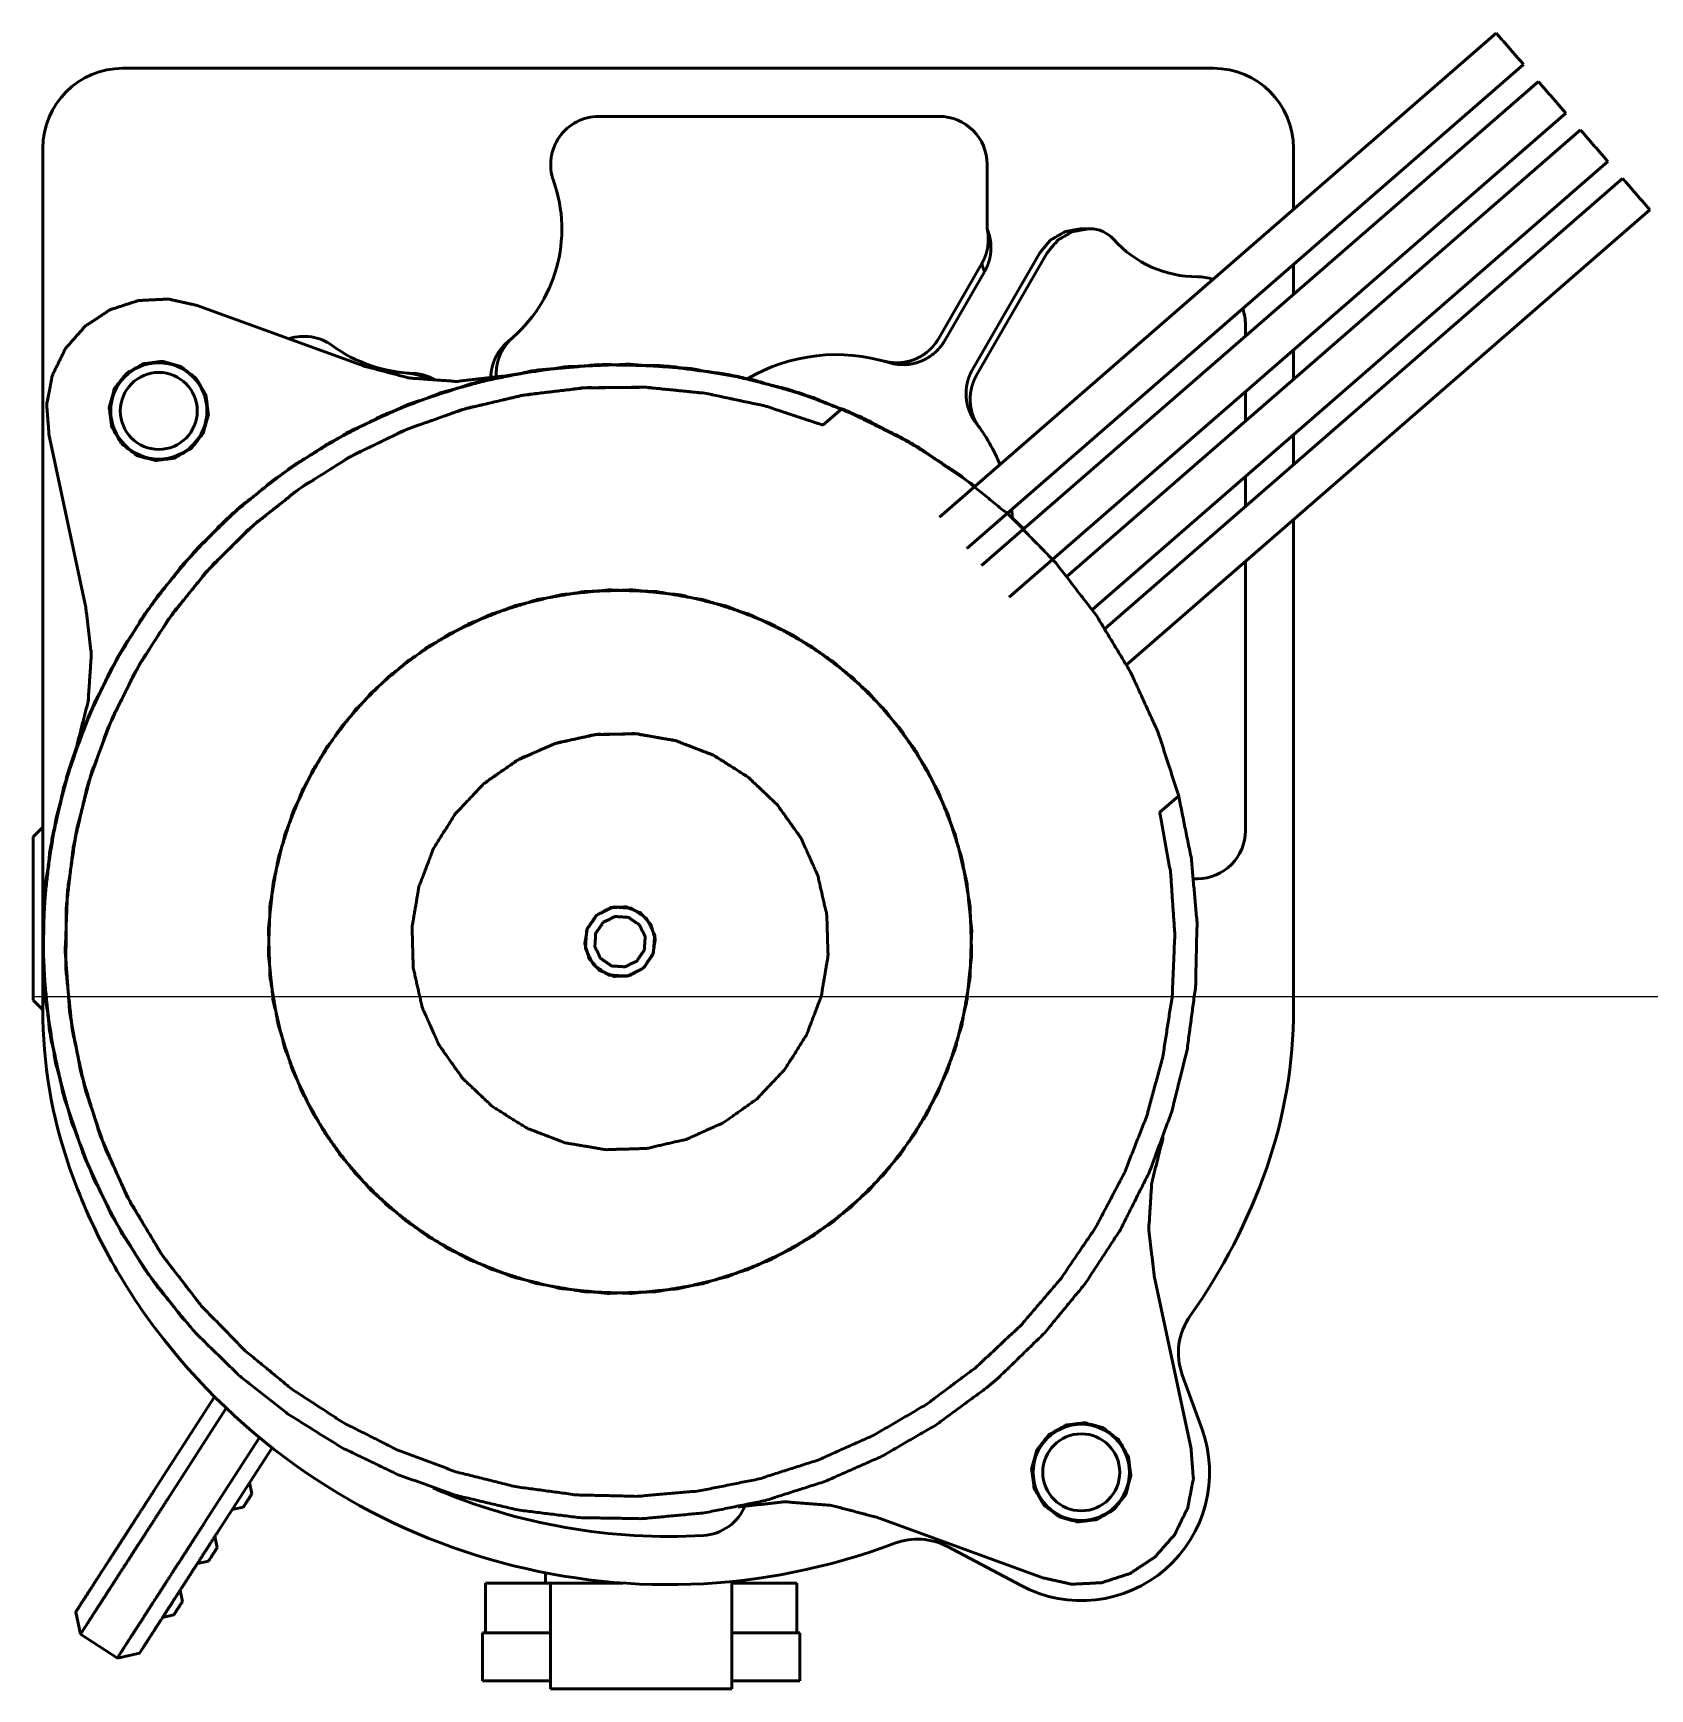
# Paper-space layout 'Layout1' of a CAD drawing. Header units: millimetres. Extents: x 37 to 380, y 30 to 264.
# Drawn here: x 136.7 to 187.1, y 212.5 to 264.2 of the extents above; entities that cross this region are included whole.
import ezdxf

# ---------------------------------------------------------------- set-up
doc = ezdxf.new("R2010")
doc.units = ezdxf.units.MM
doc.layers.add('170', color=7, linetype='Continuous', true_color=0xffffff)

psp = doc.layouts.get("Layout1")

# ---------------------------------------------------------------- linework, layer by layer
at = {"layer": '170', "color": 155, "linetype": 'Continuous', "lineweight": 50}
for p, q in [((182.291, 264.154), (164.933, 249.065)), ((139.47, 263.058), (173.47, 263.058)), ((165.786, 248.084), (183.144, 263.173)), ((183.603, 262.645), (166.245, 247.556)), ((164.916, 261.558), (154.308, 261.558)), ((167.098, 246.575), (184.456, 261.664)), ((184.915, 261.136), (168.909, 247.222)), ((136.97, 235.924), (136.97, 260.558)), ((169.696, 246.184), (185.768, 260.154)), ((175.97, 258.659), (175.97, 260.558)), ((166.416, 258.058), (166.416, 260.058)), ((186.227, 259.626), (170.091, 245.599)), ((170.766, 244.463), (187.08, 258.645)), ((169.616, 258.058), (169.362, 258.058)), ((165.958, 253.666), (168.06, 257.306)), ((168.29, 257.306), (166.088, 253.492)), ((164.897, 254.626), (166.252, 256.972)), ((166.335, 256.718), (165.094, 254.568)), ((175.97, 256.009), (175.97, 256.937)), ((146.972, 253.778), (141.786, 255.666)), ((141.786, 255.665), (146.972, 253.778)), ((174.47, 254.705), (174.47, 255.058)), ((175.97, 253.359), (175.97, 254.287)), ((174.47, 252.055), (174.47, 252.983)), ((161.891, 252.449), (161.298, 251.934)), ((161.891, 252.449), (161.298, 251.934)), ((161.891, 252.449), (161.891, 252.449)), ((161.298, 251.934), (161.298, 251.934)), ((138.313, 246.25), (137.165, 251.649)), ((137.165, 251.649), (138.313, 246.251)), ((175.97, 250.709), (175.97, 251.637)), ((174.47, 249.405), (174.47, 250.333)), ((175.97, 233.728), (175.97, 248.987)), ((168.555, 247.642), (168.555, 247.642)), ((174.47, 239.295), (174.47, 247.683)), ((171.795, 239.859), (172.388, 240.374)), ((136.67, 239.105), (136.97, 239.405)), ((172.862, 237.795), (172.97, 237.795)), ((136.97, 233.728), (136.97, 235.743)), ((136.67, 234.005), (136.97, 233.705)), ((171.626, 225.416), (172.774, 220.018)), ((141.385, 224.024), (141.385, 224.024)), ((141.913, 224.483), (141.913, 224.483)), ((172.501, 222.331), (173.11, 220.658)), ((142.329, 221.646), (140.438, 218.716)), ((142.694, 221.29), (140.858, 218.444)), ((143.73, 220.372), (142.007, 217.703)), ((144.122, 220.057), (142.427, 217.432)), ((143.494, 218.624), (143.42, 218.97)), ((143.223, 218.204), (142.878, 218.13)), ((168.153, 216.001), (162.967, 217.889)), ((142.41, 216.944), (142.335, 217.289)), ((167.473, 215.758), (165.184, 216.975)), ((142.139, 216.524), (141.793, 216.449)), ((150.778, 215.84), (150.778, 214.29)), ((152.645, 216.159), (152.645, 215.84)), ((152.803, 212.54), (152.803, 215.84)), ((155.056, 215.84), (152.803, 215.84)), ((158.453, 215.84), (158.453, 212.54)), ((158.611, 215.905), (158.611, 215.84)), ((160.478, 214.29), (160.478, 215.84)), ((141.325, 215.263), (141.251, 215.609)), ((138.146, 214.243), (137.998, 214.935)), ((141.054, 214.843), (140.709, 214.769)), ((138.146, 214.243), (139.296, 213.502)), ((150.678, 212.79), (150.678, 214.29)), ((160.578, 212.79), (160.578, 214.29)), ((139.987, 213.651), (139.296, 213.502)), ((158.453, 212.54), (152.803, 212.54))]:
    psp.add_line(p, q, dxfattribs=at)
at = {"layer": '170', "color": 155, "linetype": 'Continuous', "lineweight": 13}
for p, q in [((163.194, 253.931), (163.354, 253.884)), ((138.146, 214.243), (139.296, 213.502)), ((139.987, 213.651), (139.296, 213.502))]:
    psp.add_line(p, q, dxfattribs=at)
at = {"layer": '170', "color": 155, "linetype": 'Continuous', "lineweight": 50}
for centre, radius, start, end in [((139.47, 260.558), 2.5, 90, 180), ((173.47, 260.558), 2.5, 0, 90), ((154.308, 260.058), 1.5, 90, 199.5921), ((164.916, 260.058), 1.5, 0, 90), ((148.655, 258.046), 4.5, 309.1249, 19.5921), ((169.616, 257.058), 1, 41.8103, 90), ((172.97, 260.058), 3.5, 221.8103, 270), ((172.97, 255.058), 1.5, 71.0114, 90), ((172.97, 255.058), 1.5, 0, 19.5019), ((145.114, 253.202), 1.5, 53.8287, 108.3363), ((148.655, 258.046), 4.5, 233.8287, 268.0248), ((161.72, 248.632), 5.5, 72.7774, 120.1833), ((140.589, 252.377), 1.5, 0, 180), ((140.589, 252.377), 1.2, 0, 180), ((140.589, 252.377), 1.5, 180, 0), ((140.589, 252.377), 1.2, 180, 0), ((161.72, 248.632), 5.5, 22.1032, 37.702), ((161.72, 248.632), 5.5, 4.2015, 6.9287), ((172.97, 239.295), 1.5, 270, 0), ((151.97, 233.728), 15, 180, 199.2485), ((160.97, 233.728), 15, 340.7516, 0), ((155.246, 234.872), 18.47, 199.2485, 216.8699), ((157.694, 234.872), 18.47, 324.6031, 340.7516), ((174.38, 223.015), 2, 144.6031, 200), ((156.47, 235.79), 20, 216.8699, 290.6954), ((169.351, 219.29), 4, 242, 20), ((169.351, 219.29), 1.5, 0, 180), ((169.351, 219.29), 1.2, 0, 180), ((169.351, 219.29), 1.5, 180, 0), ((169.351, 219.29), 1.2, 180, 0), ((156.47, 235.79), 18.5, 246.6697, 273.4101), ((157.481, 218.82), 1.5, 273.4101, 338.151), ((164.245, 215.209), 2, 62, 110.6954)]:
    psp.add_arc(centre, radius, start, end, dxfattribs=at)
for points in [[(182.717, 263.664), (182.291, 264.154)], [(183.144, 263.173), (182.717, 263.664)], [(184.03, 262.154), (183.603, 262.645)], [(184.456, 261.664), (184.03, 262.154)], [(185.342, 260.645), (184.915, 261.136)], [(185.768, 260.154), (185.342, 260.645)], [(186.654, 259.136), (186.227, 259.626)], [(187.08, 258.645), (186.654, 259.136)]]:
    psp.add_open_spline(points, degree=1, dxfattribs=at)
for points, knots in [([(166.252, 256.972), (166.316, 257.097), (166.369, 257.227), (166.39, 257.293), (166.409, 257.361), (166.417, 257.395), (166.424, 257.43), (166.431, 257.464), (166.436, 257.499), (166.451, 257.639), (166.452, 257.778), (166.448, 257.848), (166.441, 257.918), (166.436, 257.953), (166.43, 257.988), (166.424, 258.023), (166.416, 258.058)], [0, 0, 0.125258, 0.249638, 0.311853, 0.374239, 0.405568, 0.436981, 0.468452, 0.499887, 0.624671, 0.749008, 0.811344, 0.873992, 0.905453, 0.936968, 0.968485, 1, 1]), ([(166.416, 258.058), (166.448, 257.976), (166.475, 257.893), (166.497, 257.809), (166.514, 257.724), (166.521, 257.68), (166.527, 257.637), (166.531, 257.594), (166.534, 257.55), (166.536, 257.464), (166.533, 257.378), (166.525, 257.291), (166.513, 257.205), (166.509, 257.183), (166.504, 257.162), (166.5, 257.141), (166.495, 257.119), (166.484, 257.077), (166.472, 257.036), (166.445, 256.954), (166.413, 256.873), (166.376, 256.795), (166.335, 256.718)], [0, 0, 0.062832, 0.125409, 0.187946, 0.250665, 0.282142, 0.31355, 0.344826, 0.376012, 0.438213, 0.500352, 0.56265, 0.625304, 0.641052, 0.656783, 0.67247, 0.688134, 0.719394, 0.750559, 0.81274, 0.874902, 0.937253, 1, 1]), ([(168.06, 257.306), (168.396, 257.706), (168.848, 257.967), (169.362, 258.058)], [0, 0, 0.333154, 0.666511, 1, 1]), ([(169.592, 258.058), (169.078, 257.967), (168.626, 257.706), (168.29, 257.306)], [0, 0, 0.333495, 0.666851, 1, 1]), ([(166.335, 256.718), (166.325, 256.74), (166.316, 256.763), (166.308, 256.785), (166.3, 256.806), (166.293, 256.828), (166.286, 256.849), (166.279, 256.87), (166.273, 256.89), (166.267, 256.911), (166.262, 256.931), (166.256, 256.952), (166.252, 256.972)], [0, 0, 0.091561, 0.181291, 0.269128, 0.355148, 0.439629, 0.522642, 0.604374, 0.685014, 0.764684, 0.843646, 0.922073, 1, 1]), ([(137.165, 251.649), (137.094, 252.575), (137.27, 253.487), (137.679, 254.321), (138.293, 255.018), (139.068, 255.529), (139.951, 255.818), (140.879, 255.865), (141.786, 255.665)], [0, 0, 0.125001, 0.250002, 0.375, 0.500001, 0.624999, 0.75, 0.875, 1, 1]), ([(141.786, 255.666), (140.879, 255.865), (139.951, 255.818), (139.068, 255.529), (138.293, 255.018), (137.679, 254.321), (137.27, 253.487), (137.094, 252.575), (137.165, 251.649)], [0, 0, 0.125, 0.25, 0.375001, 0.5, 0.625, 0.75, 0.874999, 1, 1]), ([(150.94, 253.42), (150.94, 253.427), (150.941, 253.454), (150.943, 253.481), (150.945, 253.508), (150.947, 253.535), (150.953, 253.589), (150.962, 253.642), (150.983, 253.747), (151.013, 253.851), (151.03, 253.902), (151.05, 253.952), (151.06, 253.977), (151.071, 254.002), (151.082, 254.027), (151.094, 254.051), (151.145, 254.146), (151.203, 254.237), (151.266, 254.323), (151.337, 254.406), (151.374, 254.445), (151.413, 254.483), (151.453, 254.52), (151.495, 254.555)], [0, 0, 0.005473, 0.02623, 0.047034, 0.067894, 0.088752, 0.130265, 0.171628, 0.254056, 0.336467, 0.377801, 0.419306, 0.440123, 0.460993, 0.481825, 0.502587, 0.585282, 0.667664, 0.750148, 0.833172, 0.874889, 0.916598, 0.958269, 1, 1]), ([(151.621, 254.661), (151.545, 254.589), (151.474, 254.513), (151.409, 254.432), (151.349, 254.346), (151.335, 254.324), (151.321, 254.302), (151.308, 254.279), (151.295, 254.256), (151.271, 254.21), (151.248, 254.163), (151.207, 254.067), (151.173, 253.969), (151.159, 253.918), (151.146, 253.868), (151.141, 253.842), (151.136, 253.816), (151.131, 253.791), (151.126, 253.765), (151.114, 253.661), (151.108, 253.557), (151.113, 253.403)], [0, 0, 0.074568, 0.148611, 0.2225, 0.296599, 0.315198, 0.33384, 0.352539, 0.371259, 0.408574, 0.445731, 0.519741, 0.593635, 0.630665, 0.667805, 0.686421, 0.705087, 0.723808, 0.742517, 0.816899, 0.89086, 1, 1]), ([(163.194, 253.931), (163.315, 253.903), (163.437, 253.885), (163.559, 253.877), (163.683, 253.879), (163.715, 253.881), (163.746, 253.883), (163.776, 253.887), (163.807, 253.891), (163.868, 253.901), (163.928, 253.913), (164.047, 253.945), (164.164, 253.987), (164.193, 253.999), (164.221, 254.012), (164.249, 254.025), (164.277, 254.039), (164.331, 254.068), (164.385, 254.099), (164.487, 254.168), (164.583, 254.245), (164.607, 254.266), (164.629, 254.287), (164.652, 254.309), (164.674, 254.331), (164.716, 254.376), (164.756, 254.423), (164.831, 254.521), (164.897, 254.626)], [0, 0, 0.0627, 0.124952, 0.187183, 0.24982, 0.265571, 0.28129, 0.296963, 0.312595, 0.343779, 0.374889, 0.437101, 0.499676, 0.515424, 0.531163, 0.546853, 0.562496, 0.593701, 0.624825, 0.687028, 0.749542, 0.765284, 0.781033, 0.796747, 0.812418, 0.843679, 0.874879, 0.937259, 1, 1]), ([(165.094, 254.568), (165.026, 254.461), (164.949, 254.361), (164.865, 254.267), (164.772, 254.181), (164.673, 254.102), (164.567, 254.033), (164.457, 253.972), (164.341, 253.921), (164.221, 253.88), (164.098, 253.849), (163.974, 253.829), (163.847, 253.819), (163.721, 253.82), (163.595, 253.831), (163.471, 253.853), (163.348, 253.886)], [0, 0, 0.062722, 0.124997, 0.187279, 0.249998, 0.312721, 0.374995, 0.437278, 0.499999, 0.562716, 0.624998, 0.687272, 0.749998, 0.812719, 0.874998, 0.937277, 1, 1]), ([(141.385, 224.024), (140.176, 225.58), (139.144, 227.258), (138.301, 229.039), (137.658, 230.902), (137.223, 232.823), (137, 234.781), (136.993, 236.751), (137.201, 238.71), (137.622, 240.635), (138.251, 242.502), (139.08, 244.29), (140.099, 245.976), (141.297, 247.54), (142.658, 248.965), (144.167, 250.231), (145.806, 251.326), (147.554, 252.235), (149.391, 252.947), (151.295, 253.454), (153.242, 253.75), (155.211, 253.832), (157.177, 253.697), (159.116, 253.349), (161.006, 252.791), (162.823, 252.03)], [0, 0, 0.04, 0.08, 0.12, 0.16, 0.2, 0.24, 0.28, 0.32, 0.36, 0.4, 0.44, 0.48, 0.52, 0.56, 0.6, 0.64, 0.68, 0.72, 0.76, 0.8, 0.84, 0.88, 0.92, 0.96, 1, 1]), ([(139.572, 253.546), (139.202, 253.068), (139.043, 252.485), (139.119, 251.885), (139.419, 251.36)], [0, 0, 0.249998, 0.500001, 0.75, 1, 1]), ([(141.759, 253.393), (141.28, 253.764), (140.697, 253.923), (140.097, 253.846), (139.572, 253.546)], [0, 0, 0.249999, 0.499998, 0.749999, 1, 1]), ([(143.161, 249.418), (144.795, 250.682), (146.563, 251.75), (148.442, 252.608), (150.407, 253.245), (152.433, 253.653), (154.491, 253.827), (156.556, 253.763), (158.6, 253.463), (160.596, 252.931), (162.518, 252.174), (164.341, 251.201), (166.04, 250.027)], [0, 0, 0.083333, 0.166667, 0.25, 0.333334, 0.416667, 0.5, 0.583333, 0.666667, 0.75, 0.833333, 0.916667, 1, 1]), ([(162.134, 252.346), (160.235, 253.046), (158.269, 253.528), (156.262, 253.787), (154.239, 253.818), (152.224, 253.623), (150.245, 253.202), (148.325, 252.562), (146.489, 251.71), (144.76, 250.658), (143.161, 249.418)], [0, 0, 0.1, 0.2, 0.3, 0.4, 0.5, 0.6, 0.7, 0.8, 0.9, 1, 1]), ([(146.972, 253.778), (148.396, 253.404), (149.864, 253.297), (151.327, 253.461)], [0, 0, 0.333333, 0.666666, 1, 1]), ([(151.327, 253.461), (149.864, 253.297), (148.396, 253.404), (146.972, 253.778)], [0, 0, 0.333334, 0.666668, 1, 1]), ([(148.942, 253.385), (148.797, 253.453), (148.743, 253.473), (148.687, 253.492), (148.631, 253.508), (148.574, 253.522), (148.46, 253.544), (148.343, 253.556)], [0, 0, 0.255313, 0.348047, 0.441236, 0.5346, 0.627737, 0.813608, 1, 1]), ([(148.5, 253.548), (148.62, 253.539), (148.738, 253.521), (148.853, 253.494), (148.967, 253.457), (148.995, 253.446), (149.023, 253.435), (149.051, 253.423), (149.078, 253.411), (149.166, 253.367)], [0, 0, 0.172411, 0.343627, 0.514687, 0.68671, 0.730007, 0.773302, 0.816469, 0.859501, 1, 1]), ([(151.327, 253.461), (150.783, 253.34), (150.243, 253.202)], [0, 0, 0.499996, 1, 1]), ([(166.071, 251.996), (166.007, 252.086), (165.949, 252.181), (165.899, 252.279), (165.856, 252.381), (165.837, 252.433), (165.82, 252.486), (165.805, 252.54), (165.792, 252.594), (165.773, 252.702), (165.761, 252.812), (165.758, 252.868), (165.757, 252.923), (165.758, 252.951), (165.759, 252.979), (165.76, 253.007), (165.762, 253.035), (165.775, 253.144), (165.796, 253.253), (165.809, 253.306), (165.824, 253.36), (165.833, 253.386), (165.842, 253.412), (165.851, 253.439), (165.861, 253.465), (165.906, 253.567), (165.958, 253.666)], [0, 0, 0.062687, 0.124945, 0.187106, 0.249506, 0.280917, 0.312353, 0.343647, 0.374837, 0.43701, 0.499222, 0.530463, 0.56183, 0.577577, 0.593297, 0.608982, 0.624627, 0.686925, 0.749069, 0.780199, 0.81142, 0.827072, 0.842769, 0.85851, 0.874258, 0.937107, 1, 1]), ([(166.088, 253.492), (166.037, 253.397), (165.994, 253.298), (165.958, 253.197), (165.929, 253.093), (165.923, 253.067), (165.917, 253.04), (165.912, 253.013), (165.907, 252.987), (165.899, 252.933), (165.893, 252.879), (165.887, 252.772), (165.889, 252.665), (165.893, 252.611), (165.899, 252.557), (165.902, 252.53), (165.906, 252.503), (165.911, 252.476), (165.916, 252.45), (165.941, 252.345), (165.973, 252.242), (166.012, 252.142), (166.059, 252.044), (166.085, 251.997), (166.113, 251.95), (166.142, 251.904), (166.173, 251.86)], [0, 0, 0.062706, 0.12497, 0.187129, 0.249496, 0.265169, 0.280866, 0.296613, 0.312345, 0.343672, 0.374891, 0.437087, 0.499278, 0.530469, 0.561783, 0.577502, 0.59325, 0.608972, 0.624646, 0.687036, 0.749198, 0.811454, 0.874114, 0.9056, 0.93706, 0.968508, 1, 1]), ([(138.145, 231.807), (137.807, 233.662), (137.672, 235.542), (137.743, 237.425), (138.019, 239.29), (138.495, 241.114), (139.168, 242.875), (140.027, 244.552), (141.065, 246.126), (142.267, 247.577), (143.62, 248.89), (145.108, 250.047), (146.713, 251.035), (148.416, 251.843), (150.196, 252.461), (152.034, 252.882), (153.906, 253.1), (155.791, 253.114), (157.666, 252.922), (159.509, 252.527), (161.298, 251.934)], [0, 0, 0.05, 0.1, 0.15, 0.2, 0.25, 0.3, 0.35, 0.4, 0.45, 0.5, 0.55, 0.6, 0.65, 0.7, 0.75, 0.8, 0.85, 0.9, 0.95, 1, 1]), ([(161.298, 251.934), (159.478, 252.536), (157.602, 252.932), (155.694, 253.118), (153.777, 253.092), (151.875, 252.854), (150.011, 252.407), (148.207, 251.757), (146.487, 250.911), (144.871, 249.88), (143.379, 248.676), (142.029, 247.315), (140.838, 245.812), (139.821, 244.188), (138.989, 242.46), (138.354, 240.651), (137.923, 238.783), (137.701, 236.879), (137.692, 234.962), (137.894, 233.056), (138.306, 231.184), (138.923, 229.368), (139.737, 227.633), (140.738, 225.998), (141.913, 224.483)], [0, 0, 0.041667, 0.083333, 0.125, 0.166667, 0.208333, 0.25, 0.291667, 0.333333, 0.375, 0.416667, 0.458333, 0.5, 0.541666, 0.583333, 0.625, 0.666666, 0.708333, 0.75, 0.791667, 0.833333, 0.875, 0.916667, 0.958333, 1, 1]), ([(141.606, 251.207), (141.976, 251.685), (142.135, 252.268), (142.059, 252.868), (141.759, 253.393)], [0, 0, 0.249998, 0.5, 0.749998, 1, 1]), ([(161.891, 252.449), (163.754, 251.544), (165.501, 250.431), (167.108, 249.125), (168.555, 247.642)], [0, 0, 0.25, 0.500001, 0.75, 1, 1]), ([(166.039, 250.027), (164.046, 251.377), (161.891, 252.449)], [0, 0, 0.499999, 1, 1]), ([(139.419, 251.36), (139.897, 250.989), (140.481, 250.83), (141.081, 250.907), (141.606, 251.207)], [0, 0, 0.249998, 0.5, 0.75, 1, 1]), ([(141.729, 223.64), (140.506, 225.119), (139.448, 226.719), (138.566, 228.422), (137.871, 230.21), (137.369, 232.062), (137.068, 233.957), (136.97, 235.872), (137.076, 237.788), (137.386, 239.681), (137.895, 241.531), (138.599, 243.316), (139.488, 245.015), (140.553, 246.611), (141.782, 248.084), (143.161, 249.418)], [0, 0, 0.066666, 0.133333, 0.2, 0.266666, 0.333333, 0.4, 0.466667, 0.533333, 0.6, 0.666667, 0.733334, 0.8, 0.866667, 0.933333, 1, 1]), ([(143.161, 249.418), (141.714, 248.01), (140.434, 246.45), (139.336, 244.756), (138.436, 242.949), (137.743, 241.053), (137.267, 239.092), (137.013, 237.089), (136.986, 235.071), (137.184, 233.062), (137.606, 231.088), (138.247, 229.174), (139.098, 227.343), (140.148, 225.62), (141.385, 224.024)], [0, 0, 0.071429, 0.142857, 0.214285, 0.285714, 0.357142, 0.428571, 0.5, 0.571428, 0.642857, 0.714286, 0.785714, 0.857142, 0.928571, 1, 1]), ([(143.312, 249.548), (142.853, 249.145), (142.409, 248.726)], [0, 0, 0.5, 1, 1]), ([(167.559, 248.698), (167.305, 248.942), (167.047, 249.18)], [0, 0, 0.500002, 1, 1]), ([(168.555, 247.642), (168.505, 247.699), (168.456, 247.755)], [0, 0, 0.499996, 1, 1]), ([(168.555, 247.642), (169.821, 246.003), (170.891, 244.23), (171.751, 242.345), (172.388, 240.374)], [0, 0, 0.25, 0.499999, 0.750001, 1, 1]), ([(163.249, 243.03), (162.192, 244.09), (161, 244.997), (159.696, 245.733), (158.304, 246.284), (156.85, 246.641), (155.361, 246.796), (153.865, 246.747), (152.389, 246.495), (150.961, 246.044), (149.608, 245.403), (148.355, 244.584), (147.225, 243.602), (146.239, 242.475), (145.416, 241.224), (144.771, 239.873), (144.316, 238.447), (144.059, 236.972), (144.006, 235.475), (144.156, 233.986), (144.509, 232.53), (145.056, 231.137), (145.788, 229.831), (146.691, 228.636)], [0, 0, 0.043478, 0.086957, 0.130435, 0.173913, 0.217392, 0.26087, 0.304348, 0.347826, 0.391304, 0.434783, 0.478261, 0.521739, 0.565217, 0.608696, 0.652174, 0.695652, 0.73913, 0.782609, 0.826087, 0.869565, 0.913043, 0.956522, 1, 1]), ([(147.773, 244.112), (148.967, 245.015), (150.273, 245.747), (151.667, 246.294), (153.122, 246.646), (154.612, 246.797), (156.108, 246.744), (157.583, 246.487), (159.01, 246.032), (160.361, 245.387), (161.612, 244.564), (162.739, 243.578), (163.721, 242.448), (164.54, 241.195), (165.181, 239.842), (165.632, 238.414), (165.884, 236.938), (165.933, 235.442), (165.777, 233.953), (165.421, 232.499), (164.869, 231.107), (164.134, 229.803), (163.227, 228.611), (162.167, 227.554)], [0, 0, 0.043478, 0.086956, 0.130435, 0.173913, 0.217391, 0.260869, 0.304348, 0.347826, 0.391304, 0.434783, 0.478261, 0.521739, 0.565217, 0.608696, 0.652174, 0.695652, 0.73913, 0.782609, 0.826087, 0.869565, 0.913043, 0.956522, 1, 1]), ([(138.313, 246.251), (138.485, 244.788), (138.386, 243.32), (138.02, 241.894)], [0, 0, 0.333335, 0.666666, 1, 1]), ([(138.02, 241.894), (138.387, 243.32), (138.485, 244.788), (138.313, 246.25)], [0, 0, 0.333334, 0.666665, 1, 1]), ([(162.167, 227.554), (160.972, 226.651), (159.666, 225.919), (158.273, 225.372), (156.817, 225.02), (155.328, 224.869), (153.831, 224.922), (152.356, 225.179), (150.93, 225.634), (149.579, 226.279), (148.328, 227.102), (147.201, 228.088), (146.219, 229.218), (145.4, 230.471), (144.759, 231.824), (144.308, 233.252), (144.056, 234.728), (144.007, 236.224), (144.162, 237.713), (144.519, 239.168), (145.07, 240.56), (145.806, 241.864), (146.713, 243.055), (147.773, 244.112)], [0, 0, 0.043478, 0.086957, 0.130435, 0.173913, 0.217391, 0.26087, 0.304348, 0.347826, 0.391304, 0.434783, 0.478261, 0.521739, 0.565218, 0.608696, 0.652174, 0.695652, 0.739131, 0.782609, 0.826087, 0.869565, 0.913044, 0.956522, 1, 1]), ([(146.691, 228.636), (147.748, 227.576), (148.939, 226.669), (150.243, 225.934), (151.635, 225.382), (153.089, 225.025), (154.579, 224.87), (156.075, 224.919), (157.551, 225.171), (158.979, 225.622), (160.332, 226.263), (161.585, 227.082), (162.715, 228.064), (163.701, 229.191), (164.524, 230.442), (165.169, 231.793), (165.624, 233.22), (165.881, 234.695), (165.934, 236.191), (165.783, 237.681), (165.431, 239.136), (164.884, 240.53), (164.152, 241.836), (163.249, 243.03)], [0, 0, 0.043478, 0.086956, 0.130435, 0.173913, 0.217391, 0.260869, 0.304348, 0.347826, 0.391304, 0.434783, 0.478261, 0.521739, 0.565217, 0.608696, 0.652174, 0.695652, 0.73913, 0.782609, 0.826087, 0.869565, 0.913044, 0.956522, 1, 1]), ([(159.875, 240.097), (158.949, 240.973), (157.87, 241.65), (156.68, 242.104), (155.423, 242.317), (154.15, 242.281), (152.907, 241.997), (151.744, 241.476), (150.705, 240.739)], [0, 0, 0.124999, 0.25, 0.375, 0.5, 0.625, 0.749999, 0.874999, 1, 1]), ([(150.823, 240.838), (151.862, 241.542), (153.017, 242.033), (154.245, 242.293), (155.5, 242.311), (156.735, 242.089), (157.905, 241.633), (158.965, 240.961), (159.876, 240.097)], [0, 0, 0.125001, 0.25, 0.375, 0.5, 0.625, 0.750001, 0.875, 1, 1]), ([(138.02, 241.894), (137.854, 241.407), (137.702, 240.915)], [0, 0, 0.500015, 1, 1]), ([(138.084, 242.069), (138.052, 241.981), (138.02, 241.894)], [0, 0, 0.499948, 1, 1]), ([(150.705, 240.739), (149.83, 239.813), (149.153, 238.733), (148.699, 237.543), (148.486, 236.287), (148.522, 235.013), (148.806, 233.771), (149.327, 232.608), (150.064, 231.569)], [0, 0, 0.124999, 0.249999, 0.374999, 0.500001, 0.625, 0.750001, 0.875001, 1, 1]), ([(150.705, 240.739), (150.764, 240.789), (150.823, 240.838)], [0, 0, 0.500018, 1, 1]), ([(159.234, 230.927), (160.109, 231.854), (160.787, 232.933), (161.241, 234.123), (161.454, 235.38), (161.418, 236.653), (161.134, 237.896), (160.613, 239.059), (159.875, 240.097)], [0, 0, 0.125, 0.25, 0.375001, 0.5, 0.625, 0.749999, 0.874999, 1, 1]), ([(172.387, 240.374), (172.783, 238.417), (172.96, 236.427), (172.915, 234.43), (172.649, 232.45), (172.165, 230.512), (171.47, 228.64), (170.571, 226.856), (169.481, 225.183), (168.211, 223.64), (166.779, 222.248)], [0, 0, 0.099999, 0.2, 0.3, 0.4, 0.5, 0.599999, 0.7, 0.8, 0.9, 1, 1]), ([(171.795, 239.859), (172.137, 237.973), (172.268, 236.06), (172.187, 234.145), (171.895, 232.25), (171.394, 230.399), (170.692, 228.616), (169.797, 226.92), (168.72, 225.334), (167.474, 223.878), (166.074, 222.568), (164.539, 221.42), (162.885, 220.45), (161.135, 219.669), (159.308, 219.086), (157.429, 218.709), (155.519, 218.542), (153.602, 218.587), (151.703, 218.844), (149.843, 219.31), (148.046, 219.979), (146.335, 220.842), (144.729, 221.89), (143.249, 223.108), (141.913, 224.483)], [0, 0, 0.041667, 0.083333, 0.125, 0.166667, 0.208333, 0.25, 0.291667, 0.333333, 0.375, 0.416666, 0.458333, 0.5, 0.541667, 0.583333, 0.625, 0.666667, 0.708333, 0.75, 0.791667, 0.833333, 0.875, 0.916667, 0.958333, 1, 1]), ([(136.67, 239.105), (136.67, 238.701), (136.67, 237.615), (136.67, 236.192), (136.67, 234.885), (136.67, 234.109), (136.67, 234.005)], [0, 0, 0.079375, 0.292294, 0.571155, 0.827429, 0.979743, 1, 1]), ([(155.713, 235.022), (155.99, 235.421), (156.068, 235.9), (155.932, 236.366), (155.609, 236.729), (155.161, 236.916), (154.676, 236.893), (154.248, 236.663)], [0, 0, 0.142854, 0.28571, 0.428571, 0.571425, 0.714283, 0.857142, 1, 1]), ([(154.248, 236.663), (154.76, 236.913), (155.328, 236.873), (155.8, 236.555)], [0, 0, 0.333339, 0.666668, 1, 1]), ([(154.227, 236.644), (153.95, 236.245), (153.872, 235.766), (154.008, 235.3), (154.331, 234.938), (154.779, 234.75), (155.264, 234.773), (155.691, 235.003)], [0, 0, 0.142854, 0.28571, 0.428571, 0.571425, 0.714286, 0.857142, 1, 1]), ([(154.14, 235.111), (153.89, 235.623), (153.93, 236.191), (154.248, 236.663)], [0, 0, 0.333338, 0.666668, 1, 1]), ([(154.366, 235.308), (154.185, 235.68), (154.213, 236.094), (154.445, 236.437)], [0, 0, 0.333329, 0.666664, 1, 1]), ([(154.248, 236.663), (154.237, 236.654), (154.227, 236.644)], [0, 0, 0.499696, 1, 1]), ([(154.445, 236.437), (154.817, 236.618), (155.23, 236.59), (155.574, 236.358)], [0, 0, 0.333335, 0.666668, 1, 1]), ([(155.8, 236.555), (156.05, 236.043), (156.01, 235.475), (155.691, 235.003)], [0, 0, 0.333337, 0.666666, 1, 1]), ([(155.574, 236.358), (155.755, 235.986), (155.726, 235.573), (155.495, 235.229)], [0, 0, 0.33333, 0.666662, 1, 1]), ([(155.691, 235.003), (155.18, 234.753), (154.612, 234.793), (154.14, 235.111)], [0, 0, 0.333335, 0.666672, 1, 1]), ([(155.495, 235.229), (155.122, 235.048), (154.709, 235.077), (154.366, 235.308)], [0, 0, 0.333332, 0.666664, 1, 1]), ([(155.691, 235.003), (155.702, 235.012), (155.713, 235.022)], [0, 0, 0.499696, 1, 1]), ([(141.913, 224.483), (140.647, 226.131), (139.587, 227.918), (138.749, 229.819), (138.145, 231.807)], [0, 0, 0.25, 0.499999, 0.749999, 1, 1]), ([(150.064, 231.569), (150.99, 230.694), (152.07, 230.016), (153.26, 229.562), (154.516, 229.349), (155.79, 229.385), (157.032, 229.669), (158.195, 230.19), (159.234, 230.927)], [0, 0, 0.125001, 0.25, 0.375, 0.5, 0.625, 0.75, 0.875001, 1, 1]), ([(171.903, 229.729), (171.548, 228.316), (171.455, 226.863), (171.626, 225.416)], [0, 0, 0.333335, 0.666668, 1, 1]), ([(166.385, 221.916), (164.817, 220.765), (163.133, 219.791), (161.355, 219.004), (159.502, 218.413), (157.596, 218.026), (155.659, 217.846), (153.714, 217.877), (151.784, 218.117), (149.891, 218.564), (148.057, 219.213), (146.305, 220.056), (144.653, 221.083), (143.122, 222.283), (141.729, 223.64)], [0, 0, 0.071429, 0.142857, 0.214286, 0.285714, 0.357143, 0.428571, 0.5, 0.571428, 0.642857, 0.714285, 0.785714, 0.857143, 0.928571, 1, 1]), ([(166.779, 222.248), (166.583, 222.081), (166.385, 221.916)], [0, 0, 0.500011, 1, 1]), ([(168.334, 220.46), (167.963, 219.982), (167.804, 219.398), (167.881, 218.798), (168.181, 218.273)], [0, 0, 0.249998, 0.5, 0.749998, 1, 1]), ([(170.52, 220.307), (170.042, 220.677), (169.459, 220.836), (168.859, 220.76), (168.334, 220.46)], [0, 0, 0.249999, 0.500001, 0.75, 1, 1]), ([(172.774, 220.018), (172.845, 219.092), (172.67, 218.18), (172.261, 217.346), (171.647, 216.649), (170.871, 216.138), (169.988, 215.849), (169.061, 215.802), (168.153, 216.001)], [0, 0, 0.124998, 0.25, 0.375, 0.500001, 0.625, 0.75, 0.875, 1, 1]), ([(170.367, 218.12), (170.738, 218.599), (170.897, 219.182), (170.82, 219.782), (170.52, 220.307)], [0, 0, 0.250006, 0.5, 0.749999, 1, 1]), ([(140.438, 218.716), (140.158, 218.283), (139.639, 217.478), (139.211, 216.815), (139.027, 216.53), (138.721, 216.056), (138.478, 215.678), (138.279, 215.37), (138.196, 215.242), (138.07, 215.046), (138.005, 214.947), (137.998, 214.935)], [0, 0, 0.11443, 0.327358, 0.502785, 0.577958, 0.703373, 0.803268, 0.884721, 0.918738, 0.970417, 0.996757, 1, 1]), ([(140.858, 218.444), (140.583, 218.017), (140.446, 217.805), (140.172, 217.383), (140.003, 217.12), (139.935, 217.015), (139.835, 216.86), (139.639, 216.555), (139.511, 216.357), (139.265, 215.977), (139.206, 215.885), (139.118, 215.749), (139.075, 215.683), (139.047, 215.639), (138.926, 215.451), (138.825, 215.295), (138.645, 215.016), (138.604, 214.953), (138.565, 214.893), (138.494, 214.782), (138.375, 214.598), (138.35, 214.558), (138.327, 214.522), (138.305, 214.488), (138.294, 214.472), (138.249, 214.402), (138.219, 214.357), (138.196, 214.32), (138.177, 214.291), (138.164, 214.269), (138.154, 214.255), (138.148, 214.246), (138.146, 214.243)], [0, 0, 0.101598, 0.152169, 0.252792, 0.315288, 0.340192, 0.377243, 0.449719, 0.496756, 0.587431, 0.609331, 0.641557, 0.657375, 0.66777, 0.71256, 0.749653, 0.816154, 0.831178, 0.845453, 0.871704, 0.915635, 0.924958, 0.933651, 0.941727, 0.945519, 0.962195, 0.972987, 0.981734, 0.988605, 0.993747, 0.997283, 0.999335, 1, 1]), ([(143.223, 218.204), (143.291, 218.309), (143.494, 218.624)], [0, 0, 0.249994, 1, 1]), ([(162.967, 217.889), (161.559, 218.26), (160.106, 218.37), (158.658, 218.215)], [0, 0, 0.333332, 0.666665, 1, 1]), ([(168.181, 218.273), (168.659, 217.903), (169.242, 217.744), (169.842, 217.82), (170.367, 218.12)], [0, 0, 0.25, 0.499999, 0.749999, 1, 1]), ([(142.007, 217.703), (141.731, 217.276), (141.594, 217.063), (141.389, 216.745), (141.287, 216.586), (141.219, 216.481), (141.05, 216.22), (140.787, 215.813), (140.596, 215.516), (140.502, 215.371), (140.471, 215.323), (140.41, 215.229), (140.293, 215.046), (140.074, 214.707), (139.949, 214.513), (139.902, 214.44), (139.835, 214.337), (139.714, 214.15), (139.644, 214.041), (139.611, 213.99), (139.565, 213.92), (139.537, 213.877), (139.524, 213.856), (139.476, 213.781), (139.399, 213.662), (139.37, 213.616), (139.346, 213.579), (139.327, 213.55), (139.312, 213.528), (139.303, 213.513), (139.297, 213.505), (139.296, 213.502)], [0, 0, 0.101635, 0.152264, 0.22795, 0.265666, 0.290754, 0.352864, 0.44989, 0.520523, 0.555073, 0.56646, 0.5889, 0.632314, 0.71303, 0.759162, 0.776556, 0.801221, 0.845593, 0.871657, 0.883678, 0.900467, 0.910798, 0.915693, 0.933572, 0.961893, 0.972721, 0.981545, 0.988505, 0.993711, 0.997278, 0.999338, 1, 1]), ([(139.987, 213.651), (139.989, 213.653), (139.994, 213.661), (140.002, 213.674), (140.03, 213.717), (140.05, 213.749), (140.062, 213.768), (140.076, 213.788), (140.091, 213.811), (140.143, 213.893), (140.234, 214.034), (140.305, 214.143), (140.336, 214.192), (140.387, 214.271), (140.423, 214.327), (140.5, 214.446), (140.584, 214.576), (140.629, 214.646), (140.7, 214.755), (140.724, 214.793), (140.774, 214.869), (140.983, 215.194), (141.094, 215.366), (141.122, 215.41), (141.18, 215.499), (141.326, 215.725), (141.564, 216.094), (141.685, 216.281), (141.93, 216.661), (142.054, 216.853), (142.178, 217.046), (142.427, 217.432)], [0, 0, 0.000688, 0.002728, 0.006127, 0.017522, 0.025952, 0.030948, 0.036463, 0.042517, 0.064046, 0.101271, 0.130226, 0.143203, 0.164017, 0.178773, 0.210393, 0.244869, 0.263213, 0.292127, 0.302089, 0.322371, 0.408145, 0.453658, 0.465291, 0.488844, 0.548698, 0.64628, 0.695816, 0.796188, 0.846949, 0.897912, 1, 1]), ([(142.139, 216.524), (142.207, 216.629), (142.41, 216.944)], [0, 0, 0.249994, 1, 1]), ([(152.803, 215.84), (151.314, 215.84), (150.778, 215.84)], [0, 0, 0.735376, 1, 1]), ([(160.478, 215.84), (160.342, 215.84), (159.3, 215.84), (158.453, 215.84)], [0, 0, 0.067095, 0.581509, 1, 1]), ([(141.054, 214.843), (141.258, 215.158), (141.325, 215.263)], [0, 0, 0.749997, 1, 1]), ([(152.803, 214.29), (151.915, 214.29), (150.821, 214.29), (150.678, 214.29)], [0, 0, 0.417895, 0.932761, 1, 1]), ([(160.578, 214.29), (160.015, 214.29), (158.453, 214.29)], [0, 0, 0.265084, 1, 1]), ([(152.803, 212.79), (151.915, 212.79), (150.821, 212.79), (150.678, 212.79)], [0, 0, 0.417895, 0.932761, 1, 1]), ([(160.578, 212.79), (160.435, 212.79), (159.341, 212.79), (158.453, 212.79)], [0, 0, 0.067239, 0.582102, 1, 1])]:
    psp.add_open_spline(points, degree=1, knots=knots, dxfattribs=at)
at = {"layer": '170', "color": 155, "linetype": 'Continuous', "lineweight": 13}
for points, knots in [([(159.234, 230.928), (160.063, 231.795), (160.718, 232.799), (161.178, 233.907), (161.426, 235.081), (161.454, 236.28), (161.262, 237.464), (160.855, 238.592), (160.248, 239.627), (159.461, 240.532), (158.521, 241.277), (157.46, 241.837), (156.315, 242.192), (155.123, 242.331), (153.927, 242.249), (152.765, 241.948), (151.679, 241.439), (150.705, 240.739)], [0, 0, 0.058823, 0.117646, 0.176471, 0.235294, 0.294117, 0.352941, 0.411764, 0.470588, 0.529412, 0.588235, 0.647058, 0.705882, 0.764705, 0.823529, 0.882353, 0.941176, 1, 1]), ([(150.705, 240.739), (149.877, 239.872), (149.221, 238.867), (148.762, 237.759), (148.513, 236.586), (148.485, 235.386), (148.678, 234.202), (149.084, 233.074), (149.692, 232.04), (150.479, 231.134), (151.418, 230.389), (152.479, 229.829), (153.625, 229.474), (154.816, 229.335), (156.013, 229.417), (157.174, 229.718), (158.26, 230.227), (159.234, 230.928)], [0, 0, 0.058823, 0.117646, 0.176471, 0.235294, 0.294117, 0.352941, 0.411764, 0.470588, 0.529412, 0.588235, 0.647058, 0.705882, 0.764705, 0.823529, 0.882353, 0.941176, 1, 1]), ([(154.248, 236.663), (154.68, 236.894), (155.169, 236.915), (155.619, 236.721), (155.94, 236.352), (156.069, 235.88), (155.98, 235.398), (155.691, 235.003)], [0, 0, 0.142857, 0.285714, 0.428572, 0.571429, 0.714284, 0.857141, 1, 1]), ([(155.691, 235.003), (155.26, 234.772), (154.771, 234.751), (154.321, 234.945), (154, 235.314), (153.871, 235.787), (153.959, 236.268), (154.248, 236.663)], [0, 0, 0.142856, 0.285714, 0.428569, 0.571426, 0.714287, 0.857144, 1, 1])]:
    psp.add_open_spline(points, degree=1, knots=knots, dxfattribs=at)

doc.saveas('drawing.dxf')
